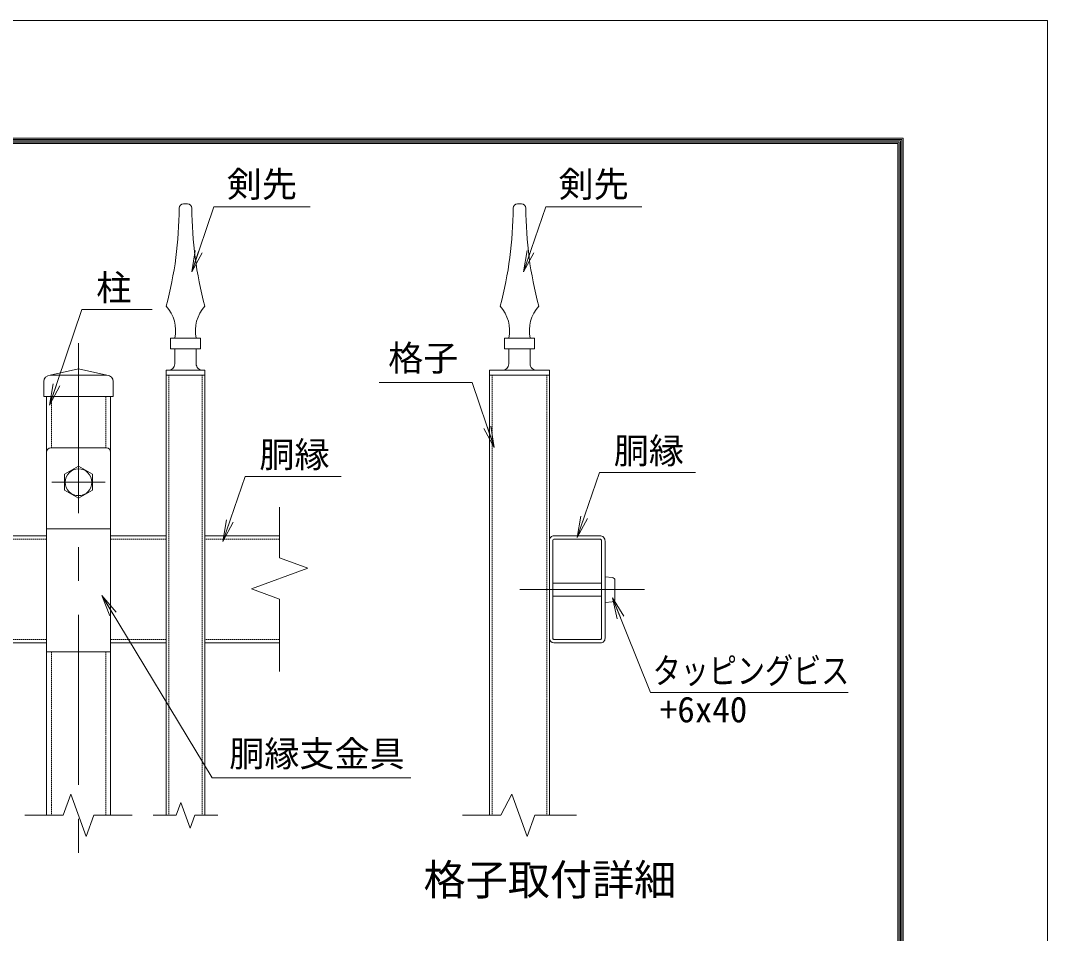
# Model space of a CAD drawing. Units: millimetres, scale not verified. Extents: x -4200 to 4200, y -2970 to 2970.
# Drawn here: x 2280 to 4200, y 1265 to 2970 of the extents above; entities that cross this region are included whole.
import ezdxf
from ezdxf.enums import TextEntityAlignment as Align

# ---------------------------------------------------------------- set-up
doc = ezdxf.new("R2010")
doc.units = ezdxf.units.MM
doc.header["$LTSCALE"] = 10
doc.linetypes.add('USER1', pattern=[50.8, 31.75, -6.35, 6.35, -6.35])
doc.linetypes.add('USER2', pattern=[0.375, 0.25, -0.125])
for name, color, linetype, lineweight in [('0-0_D-STR1', 1, 'Continuous', 18), ('0-1_D-BMK', 2, 'USER1', 13), ('0-5_D-STR3', 3, 'Continuous', 13), ('0-6_D-STR-DIM', 7, 'Continuous', 13), ('0-7_0', 7, 'Continuous', 18), ('0-9_D-TTL-TXT', 7, 'Continuous', 18), ('0-A_D-STR-TXT', 7, 'Continuous', 13), ('0-B_D-TTL', 7, 'Continuous', 18)]:
    doc.layers.add(name, color=color, linetype=linetype, lineweight=lineweight)
doc.styles.add('ＭＳ ゴシック', font='')
doc.styles.get('ＭＳ ゴシック').set_extended_font_data('MS Gothic')

# ---------------------------------------------------------------- blocks, each defined once
blk = doc.blocks.new('_Open')
at = {"layer": '0-7_0'}
blk.add_line((-10, 1.667), (0, 0), dxfattribs=at)
blk.add_lwpolyline([(-10, -1.667), (0, 0), (-10, 0)], dxfattribs=at)

msp = doc.modelspace()

# ---------------------------------------------------------------- linework, layer by layer
at = {"layer": '0-0_D-STR1'}
for p, q in [((2592.51, 2627.57), (2584.59, 2627.57)), ((3216.83, 2627.56), (3208.91, 2627.56)), ((2616.54, 2376.77), (2616.54, 2356.76)), ((3240.87, 2376.76), (3240.87, 2356.76)), ((2616.54, 2356.76), (2560.54, 2356.76)), ((2568.54, 2356.76), (2568.54, 2328.77)), ((2608.55, 2356.76), (2608.55, 2328.77)), ((3240.87, 2356.76), (3184.86, 2356.76)), ((3192.86, 2356.76), (3192.86, 2328.77)), ((3232.86, 2356.76), (3232.86, 2328.76)), ((2388.55, 2319.56), (2335.55, 2307.56)), ((2335.55, 2307.56), (2441.55, 2307.56)), ((2388.55, 2319.56), (2441.55, 2307.56)), ((2552.55, 2316.77), (2552.55, 1485.3)), ((2624.55, 2316.76), (2552.55, 2316.77)), ((2552.55, 2307.56), (2624.55, 2307.56)), ((2624.55, 2316.76), (2624.55, 1485.3)), ((3156.87, 2316.76), (3156.87, 1485.3)), ((3268.87, 2316.76), (3156.87, 2316.76)), ((3156.87, 2307.56), (3268.87, 2307.56)), ((3268.87, 2316.76), (3268.87, 1485.3)), ((2323.55, 2295.56), (2323.55, 2267.56)), ((2453.55, 2295.56), (2453.55, 2267.56)), ((2323.55, 2267.56), (2453.55, 2267.56)), ((2328.55, 2267.56), (2328.55, 2007.56)), ((2448.55, 2007.56), (2448.55, 2267.56)), ((2224.55, 2007.56), (2328.55, 2007.56)), ((2552.55, 2007.56), (2448.55, 2007.56)), ((2764.55, 2007.56), (2624.55, 2007.56)), ((3268.87, 1999.19), (3268.87, 1815.94)), ((3275.27, 1999.16), (3275.27, 1815.96)), ((3363.07, 2007.56), (3277.27, 2007.56)), ((3363.07, 2001.16), (3277.27, 2001.16)), ((3366.47, 1815.96), (3366.47, 1997.76)), ((3372.87, 1815.96), (3372.87, 1997.76)), ((2224.55, 1807.56), (2328.55, 1807.56)), ((2328.55, 1807.56), (2328.55, 1485.3)), ((2552.55, 1807.56), (2448.55, 1807.56)), ((2448.55, 1485.3), (2448.55, 1807.56)), ((2764.55, 1807.56), (2624.55, 1807.56)), ((3277.27, 1813.96), (3364.47, 1813.96)), ((3277.27, 1807.56), (3364.47, 1807.56))]:
    msp.add_line(p, q, dxfattribs=at)
at = {"layer": '0-0_D-STR1', "linetype": 'USER2'}
for p, q in [((2557.35, 2307.56), (2557.35, 1485.3)), ((2619.75, 2307.56), (2619.75, 1485.3)), ((3161.67, 2307.56), (3161.67, 1485.3)), ((3264.07, 2307.56), (3264.07, 1485.3)), ((2337.75, 2267.56), (2337.75, 2171.56)), ((2439.35, 2171.56), (2439.35, 2267.56)), ((2224.55, 2001.16), (2328.55, 2001.16)), ((2552.55, 2001.16), (2448.55, 2001.16)), ((2764.55, 2001.16), (2624.55, 2001.16)), ((2224.55, 1813.96), (2328.55, 1813.96)), ((2552.55, 1813.96), (2448.55, 1813.96)), ((2764.55, 1813.96), (2624.55, 1813.96)), ((2337.75, 1790.76), (2337.75, 1485.3)), ((2439.35, 1485.3), (2439.35, 1790.76))]:
    msp.add_line(p, q, dxfattribs=at)
at = {"layer": '0-0_D-STR1'}
for points in [[(2616.54, 2376.77), (2560.54, 2376.77), (2560.54, 2356.76)], [(3240.87, 2376.76), (3184.86, 2376.77), (3184.86, 2356.76)]]:
    msp.add_lwpolyline(points, dxfattribs=at)
for centre, radius, start, end in [((1865.82, 2620.24), 710.77, 345.03689, 359.94714), ((2584.59, 2619.56), 8, 90, 179.94746), ((2592.51, 2619.56), 8, 0.05246, 90), ((3311.28, 2620.24), 710.77, 180.05492, 194.96518), ((2490.14, 2620.24), 710.77, 345.03705, 359.9473), ((3208.91, 2619.56), 8, 90, 179.94746), ((3216.83, 2619.56), 8, 0.05246, 90), ((3935.6, 2620.24), 710.77, 180.05513, 194.96532), ((2501.58, 2390.9), 68.49, 348.08307, 41.97922), ((2675.53, 2390.9), 68.49, 138.02229, 191.91701), ((3125.89, 2390.9), 68.49, 348.0838, 41.97922), ((3299.84, 2390.9), 68.49, 138.02229, 191.91776), ((2556.54, 2328.77), 12, 270, 0), ((2620.54, 2328.77), 12, 179.99992, 270), ((3180.87, 2328.77), 12, 270, 0), ((3244.86, 2328.76), 12, 179.99992, 270), ((2335.55, 2295.56), 12, 90, 180), ((2441.55, 2295.56), 12, 0, 90), ((3277.27, 1999.16), 8.4, 90, 180.00049), ((3277.27, 1999.16), 2, 90, 179.99992), ((3363.07, 1997.76), 9.8, 0, 90.00001), ((3363.07, 1997.76), 3.4, 0, 90.00002), ((3277.27, 1815.96), 8.4, 180.00029, 270), ((3277.27, 1815.96), 2, 179.99992, 270), ((3364.47, 1815.96), 2, 270, 0.00043), ((3364.47, 1815.96), 8.4, 270, 0.0003)]:
    msp.add_arc(centre, radius, start, end, dxfattribs=at)
at = {"layer": '0-1_D-BMK'}
for p, q in [((2388.55, 2367.56), (2388.55, 1369.42)), ((2388.55, 2147.56), (2388.55, 2067.56)), ((2438.55, 2107.56), (2338.55, 2107.56)), ((3213.68, 1906.86), (3446.85, 1906.86))]:
    msp.add_line(p, q, dxfattribs=at)
at = {"layer": '0-5_D-STR3'}
for p, q in [((2336.55, 2171.56), (2440.55, 2171.56)), ((2328.55, 2163.56), (2328.55, 1790.76)), ((2448.55, 2163.56), (2448.55, 1790.76)), ((2328.55, 2020.36), (2448.55, 2020.36)), ((3353.67, 2007.56), (3277.27, 2007.56)), ((3372.87, 1930.86), (3386.15, 1929.7)), ((3391.27, 1889.6), (3391.27, 1924.12)), ((3275.27, 1918.86), (3366.47, 1918.86)), ((3275.27, 1894.86), (3366.47, 1894.86)), ((3372.87, 1882.86), (3386.15, 1884.03)), ((2328.55, 1790.76), (2448.55, 1790.76))]:
    msp.add_line(p, q, dxfattribs=at)
msp.add_lwpolyline([(2414.55, 2122.57), (2388.55, 2137.59), (2362.55, 2122.57), (2362.55, 2092.55), (2388.55, 2077.54), (2414.55, 2092.55)], close=True, dxfattribs=at)
msp.add_circle((2388.55, 2107.56), 25, dxfattribs=at)
for centre, radius, start, end in [((2336.55, 2163.56), 8, 90, 180), ((2440.55, 2163.56), 8, 0, 90), ((3385.67, 1924.12), 5.6, 0, 85), ((3385.67, 1889.6), 5.6, 275, 0)]:
    msp.add_arc(centre, radius, start, end, dxfattribs=at)
at = {"layer": '0-6_D-STR-DIM'}
for p, q in [((2764.55, 2061.28), (2764.55, 1966.04)), ((2817.41, 1946.8), (2764.55, 1966.04)), ((2711.7, 1908.32), (2817.41, 1946.8)), ((2764.55, 1889.09), (2711.7, 1908.32)), ((2764.55, 1889.09), (2764.55, 1753.85)), ((2374.12, 1524.94), (2359.69, 1485.3)), ((2402.98, 1445.65), (2374.12, 1524.94)), ((3198.44, 1524.94), (3178.01, 1485.3)), ((3227.29, 1445.65), (3198.44, 1524.94)), ((2579.9, 1509.08), (2571.24, 1485.3)), ((2597.21, 1461.51), (2579.9, 1509.08)), ((2288.27, 1485.3), (2359.69, 1485.3)), ((2417.41, 1485.3), (2402.98, 1445.65)), ((2417.41, 1485.3), (2488.84, 1485.3)), ((2528.38, 1485.3), (2571.24, 1485.3)), ((2605.87, 1485.3), (2597.21, 1461.51)), ((2605.87, 1485.3), (2648.72, 1485.3)), ((3106.58, 1485.3), (3178.01, 1485.3)), ((3241.72, 1485.3), (3227.29, 1445.65)), ((3241.72, 1485.3), (3319.15, 1485.3))]:
    msp.add_line(p, q, dxfattribs=at)
at = {"layer": '0-A_D-STR-TXT'}
for points in [[(2821.29, 2622.17), (2641.68, 2622.17), (2600.8, 2502.72)], [(3441.47, 2622.17), (3261.86, 2622.17), (3220.99, 2502.72)], [(2526.07, 2430.26), (2394.95, 2430.26), (2334.97, 2253.57)], [(2950.64, 2293.73), (3124.25, 2293.73), (3165.12, 2174.28)], [(2879.51, 2118.47), (2699.91, 2118.47), (2659.03, 1999.02)], [(3541.95, 2125.63), (3362.35, 2125.63), (3321.47, 2006.18)], [(3009.76, 1555.47), (2638.53, 1555.47), (2433.26, 1894.01)], [(3827.35, 1714.75), (3457.97, 1714.75), (3387.41, 1889.83)]]:
    msp.add_lwpolyline(points, dxfattribs=at)
at = {"layer": '0-B_D-TTL'}
for points in [[(-4200.12, -2969.77), (4199.88, -2969.77), (4199.88, 2970.23), (-4200.12, 2970.23)], [(-3930.12, 2750.23), (3929.88, 2750.23), (3929.88, -2749.77), (-3930.12, -2749.77)], [(-3927.62, 2747.73), (3927.38, 2747.73), (3927.38, -2747.27), (-3927.62, -2747.27)], [(-3925.12, 2745.23), (3924.88, 2745.23), (3924.88, -2744.77), (-3925.12, -2744.77)], [(-3922.62, 2742.73), (3922.38, 2742.73), (3922.38, -2742.27), (-3922.62, -2742.27)], [(-3920.12, 2740.23), (3919.88, 2740.23), (3919.88, -2739.77), (-3920.12, -2739.77)]]:
    msp.add_lwpolyline(points, close=True, dxfattribs=at)

# ---------------------------------------------------------------- block references
at = {"layer": '0-A_D-STR-TXT', "xscale": 4, "yscale": 4}
for p, rotation in [((2600.16, 2500.83), 251.10813), ((3220.34, 2500.83), 251.10813), ((2334.33, 2251.67), 251.2487), ((3165.77, 2172.39), 288.89187), ((2658.38, 1997.13), 251.10813), ((3320.82, 2004.28), 251.10813), ((2432.22, 1895.72), 121.22996), ((3386.66, 1891.69), 111.95096)]:
    msp.add_blockref('_Open', p, dxfattribs=dict(at, rotation=rotation))

# ---------------------------------------------------------------- texts
at = {"layer": '0-9_D-TTL-TXT', "style": 'ＭＳ ゴシック'}
msp.add_text('格子取付詳細', height=57.7, dxfattribs=at).set_placement((3033.56, 1318.76), align=Align.BOTTOM_LEFT)
at = {"layer": '0-A_D-STR-TXT', "style": 'ＭＳ ゴシック'}
for s, p in [('剣先', (2665.73, 2625.99)), ('剣先', (3285.91, 2625.99)), ('柱', (2421.68, 2432.63)), ('格子', (2967.38, 2301.15)), ('胴縁', (2726.63, 2120.84)), ('胴縁', (3389.07, 2128)), ('+6x40', (3475.22, 1644.47)), ('胴縁支金具', (2670.28, 1561.86))]:
    msp.add_text(s, height=48.09, dxfattribs=at).set_placement(p, align=Align.BOTTOM_LEFT)
at = {"layer": '0-A_D-STR-TXT', "style": 'ＭＳ ゴシック', "width": 0.8}
msp.add_text('タッピングビス', height=48.09, dxfattribs=at).set_placement((3461.96, 1716.95), align=Align.BOTTOM_LEFT)

doc.saveas('drawing.dxf')
